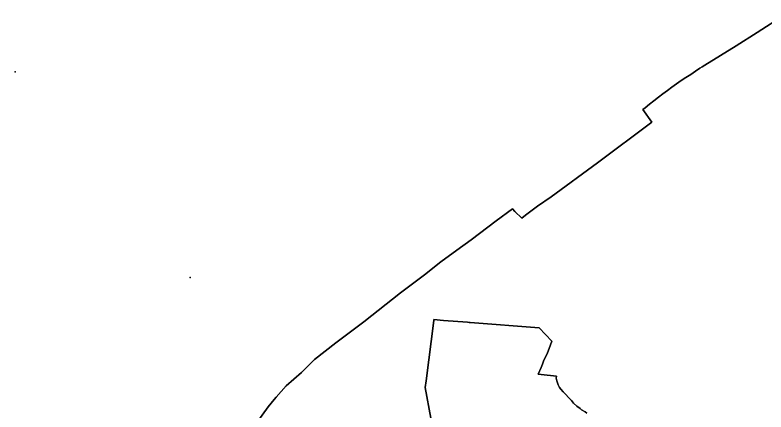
# Model space of a CAD drawing. Header units: inches. Extents: x 11258954 to 11313122, y 3645444 to 3695200.
# Drawn here: x 11281006 to 11283758, y 3675451 to 3676904 of the extents above; entities that cross this region are included whole.
import ezdxf

# ---------------------------------------------------------------- set-up
doc = ezdxf.new("R2010")
doc.units = ezdxf.units.IN
doc.header["$MEASUREMENT"] = 0
for name, color, linetype in [('SchoolBoardDistrict', 253, 'Continuous'), ('SchoolLocation_Elementary', 112, 'Continuous'), ('SchoolLocation_Middle', 163, 'Continuous'), ('SchoolZone_Elementary', 251, 'Continuous')]:
    doc.layers.add(name, color=color, linetype=linetype)

msp = doc.modelspace()

# ---------------------------------------------------------------- linework, layer by layer
at = {"layer": 'SchoolBoardDistrict'}
for points in [[(11283101, 3675446.75), (11283095, 3675451.25), (11283082, 3675458.75), (11283077, 3675463), (11283065, 3675471.75), (11283053, 3675483), (11283045, 3675492.25), (11283034, 3675504), (11283025, 3675514.5), (11283015, 3675524.75), (11283006, 3675534.5), (11283001, 3675540.75), (11282998.5, 3675545.5), (11282996, 3675550.25), (11282991, 3675564.75), (11282989.0045, 3675574.4775), (11282989, 3675574.5), (11282989.0045, 3675574.5325), (11282989.992, 3675581.446), (11282990, 3675581.5), (11282989.9905, 3675581.5015), (11282934, 3675588), (11282933.9875, 3675588.001), (11282923.023, 3675589.2475), (11282923, 3675589.25), (11282923.023, 3675589.3025), (11282933.695, 3675613.648), (11282933.717, 3675613.699), (11282939, 3675625.75), (11282939.02, 3675625.8015), (11282943, 3675636), (11282957, 3675667), (11282964, 3675683.5), (11282972.9865, 3675710.2095), (11282973, 3675710.25), (11282972.9865, 3675710.2645), (11282950.2295, 3675734.3815), (11282950.2165, 3675734.3955), (11282927, 3675759), (11282926.981, 3675759.001), (11282674.189, 3675777.985), (11282670.555, 3675778.2575), (11282664, 3675778.75), (11282576, 3675786), (11282541.136, 3675788.739), (11282541, 3675788.75), (11282540.9705, 3675788.5185), (11282540.652, 3675786.042), (11282540.645, 3675785.9875), (11282540.64, 3675785.9325), (11282512.1135, 3675564.2035), (11282509.0045, 3675540.033), (11282509, 3675540), (11282509.0045, 3675539.9775), (11282530, 3675428)], [(11282530, 3675428), (11282509.0045, 3675539.9775), (11282509, 3675540), (11282509.0045, 3675540.033), (11282512.1135, 3675564.2035), (11282540.64, 3675785.9325), (11282540.645, 3675785.9875), (11282540.652, 3675786.042), (11282540.9705, 3675788.5185), (11282541, 3675788.75), (11282541.136, 3675788.739), (11282576, 3675786), (11282664, 3675778.75), (11282670.555, 3675778.2575), (11282674.189, 3675777.985), (11282926.981, 3675759.001), (11282927, 3675759), (11282950.2165, 3675734.3955), (11282950.2295, 3675734.3815), (11282972.9865, 3675710.2645), (11282973, 3675710.25), (11282972.9865, 3675710.2095), (11282964, 3675683.5), (11282957, 3675667), (11282943, 3675636), (11282939.02, 3675625.8015), (11282939, 3675625.75), (11282933.717, 3675613.699), (11282933.695, 3675613.648), (11282923.023, 3675589.3025), (11282923, 3675589.25), (11282923.023, 3675589.2475), (11282933.9875, 3675588.001), (11282934, 3675588), (11282989.9905, 3675581.5015), (11282990, 3675581.5), (11282989.992, 3675581.446), (11282989.0045, 3675574.5325), (11282989, 3675574.5), (11282989.0045, 3675574.4775), (11282991, 3675564.75), (11282996, 3675550.25), (11282998.5, 3675545.5), (11283001, 3675540.75), (11283006, 3675534.5), (11283015, 3675524.75), (11283025, 3675514.5), (11283034, 3675504), (11283045, 3675492.25), (11283053, 3675483), (11283065, 3675471.75), (11283077, 3675463), (11283082, 3675458.75), (11283095, 3675451.25), (11283101, 3675446.75)]]:
    msp.add_lwpolyline(points, dxfattribs=at)
at = {"layer": 'SchoolLocation_Elementary'}
msp.add_point((11281006.2459, 3676695.2221), dxfattribs=at)
at = {"layer": 'SchoolLocation_Middle'}
msp.add_point((11281648.1265, 3675943.2095), dxfattribs=at)
at = {"layer": 'SchoolZone_Elementary'}
for points in [[(11281890, 3675408.5, 0), (11281934, 3675469, 0), (11281956, 3675496.25, 0), (11281963, 3675504.5, 0), (11282000, 3675546.5, 0), (11282056, 3675595, 0), (11282103, 3675642.5, 0), (11282182, 3675704, 0), (11282284, 3675780, 0), (11282419, 3675886.5, 0), (11282506, 3675952.75, 0), (11282567, 3676000, 0), (11282625.5585, 3676043.1205, 0), (11282677, 3676081, 0), (11282769, 3676150, 0), (11282829, 3676194, 0), (11282838, 3676185, 0), (11282863, 3676159.5, 0), (11282877, 3676170.5, 0), (11282921, 3676204, 0), (11282971, 3676238.5, 0), (11283140, 3676362.75, 0), (11283340, 3676511.5, 0), (11283307, 3676557.5, 0), (11283315, 3676564.25, 0), (11283331, 3676577.25, 0), (11283347, 3676590, 0), (11283364, 3676602.75, 0), (11283380, 3676615.25, 0), (11283397, 3676627.5, 0), (11283413, 3676639.75, 0), (11283430, 3676651.75, 0), (11283447, 3676663.5, 0), (11283464, 3676675, 0), (11283482, 3676686.5, 0), (11283499, 3676698, 0), (11283516, 3676709, 0), (11283524, 3676713.75, 0), (11283534, 3676720, 0), (11283648, 3676791.25, 0), (11283726, 3676840.25, 0), (11283825, 3676903.75, 0)], [(11283825, 3676903.75, 0), (11283726, 3676840.25, 0), (11283648, 3676791.25, 0), (11283534, 3676720, 0), (11283524, 3676713.75, 0), (11283516, 3676709, 0), (11283499, 3676698, 0), (11283482, 3676686.5, 0), (11283464, 3676675, 0), (11283447, 3676663.5, 0), (11283430, 3676651.75, 0), (11283413, 3676639.75, 0), (11283397, 3676627.5, 0), (11283380, 3676615.25, 0), (11283364, 3676602.75, 0), (11283347, 3676590, 0), (11283331, 3676577.25, 0), (11283315, 3676564.25, 0), (11283307, 3676557.5, 0), (11283340, 3676511.5, 0), (11283140, 3676362.75, 0), (11282971, 3676238.5, 0), (11282921, 3676204, 0), (11282877, 3676170.5, 0), (11282863, 3676159.5, 0), (11282838, 3676185, 0), (11282829, 3676194, 0), (11282769, 3676150, 0), (11282677, 3676081, 0), (11282625.5585, 3676043.1205, 0), (11282567, 3676000, 0), (11282506, 3675952.75, 0), (11282419, 3675886.5, 0), (11282284, 3675780, 0), (11282182, 3675704, 0), (11282103, 3675642.5, 0), (11282056, 3675595, 0), (11282000, 3675546.5, 0), (11281963, 3675504.5, 0), (11281956, 3675496.25, 0), (11281934, 3675469, 0), (11281890, 3675408.5, 0)]]:
    msp.add_polyline3d(points, dxfattribs=at)

doc.saveas('drawing.dxf')
